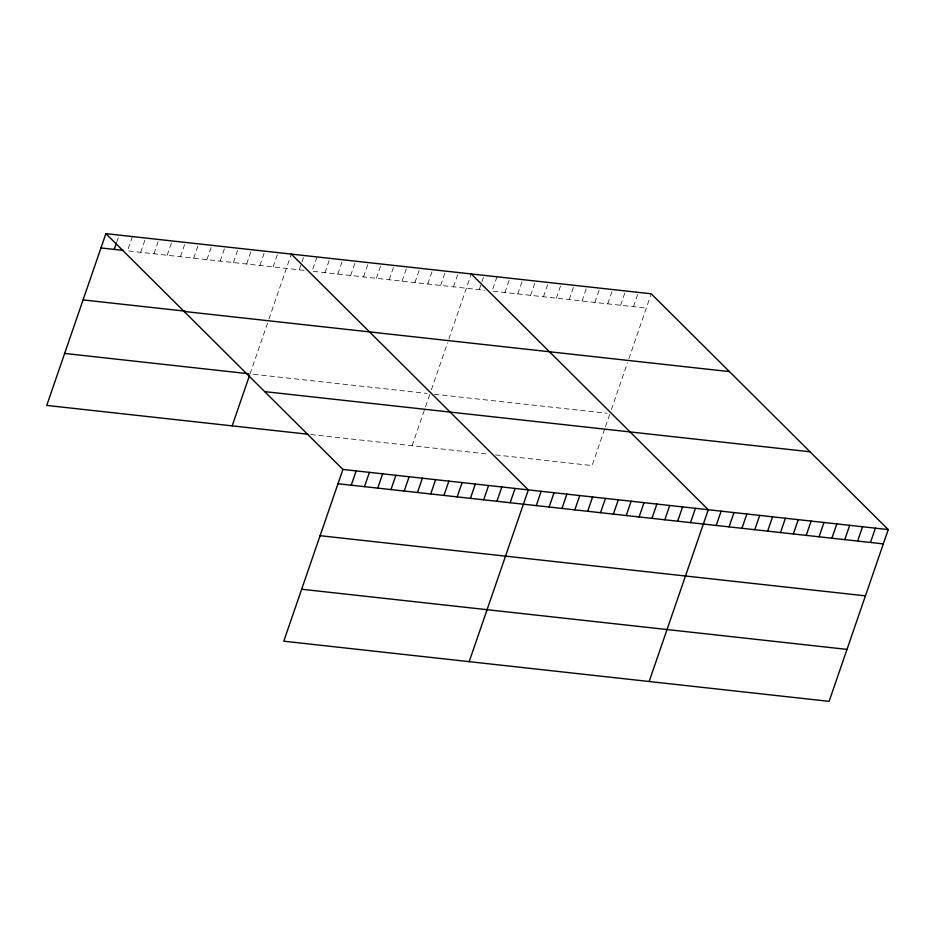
<?xml version="1.0" encoding="UTF-8"?>
<svg xmlns="http://www.w3.org/2000/svg" width="935" height="935" viewBox="0 0 935 935"><rect width="100%" height="100%" fill="white"/><g stroke="black" fill="none" stroke-linecap="round" stroke-linejoin="round"><path stroke-width="0.7" stroke-dasharray="4.67 3.51" d="M116.898 241.604L118.242 237.7M132.384 236.567L127.464 250.86L304.95 270.449M140.706 252.321L145.626 238.028M153.948 253.782L158.868 239.489M167.19 255.243L172.11 240.95M180.432 256.704L185.352 242.41M193.674 258.165L198.606 243.871M206.927 259.626L211.848 245.332M220.169 261.087L225.09 246.793M233.411 262.548L238.331 248.254M246.653 264.009L251.573 249.715M259.895 265.47L264.815 251.176M273.137 266.931L278.069 252.637M267.574 323.042L250.054 373.895L427.155 393.436M268.941 319.057L291.311 254.098M299.235 269.818L301.479 263.319M301.923 262.01L304.167 255.512M317.012 256.938L312.091 271.232L484.914 290.294M324.948 272.646L329.868 258.352M337.804 274.072L342.724 259.766M350.66 275.486L355.58 261.181M363.505 276.9L368.437 262.606M376.361 278.314L381.293 264.021M389.217 279.74L394.138 265.435M402.073 281.154L406.994 266.861M414.93 282.569L419.85 268.275M427.786 283.995L432.706 269.689M440.642 285.409L445.563 271.115M453.487 286.823L458.419 272.529M412.125 445.714L424.654 409.343M425.542 406.737L430.018 393.752M431.397 389.731L447.526 342.888M448.905 338.914L471.263 273.943M479.199 289.663L481.432 283.165M481.887 281.867L484.12 275.369M496.976 276.783L492.055 291.077L646.307 308.094M504.912 292.503L509.832 278.198M517.768 293.917L522.688 279.623M530.612 295.331L535.545 281.038M543.469 296.757L548.389 282.452M556.325 298.171L561.245 283.866M569.181 299.586L574.102 285.292M582.038 301.012L586.958 286.706M594.894 302.426L599.814 288.12M607.738 303.84L612.67 289.546M620.595 305.254L625.515 290.96M633.451 306.68L638.371 292.375M604.606 429.188L592.089 465.56L494.966 454.854M605.506 426.594L609.982 413.597M611.361 409.588L627.49 362.733M628.858 358.759L651.228 293.8M434.308 394.219L607.119 413.282M310.712 434.53L489.25 454.223"/><path stroke-width="1.4" d="M105.889 233.645L342.911 469.44L283.772 641.2L829.111 701.355L888.25 529.584L651.228 293.8L105.889 233.645L46.75 405.416L307.86 434.214M114.21 249.4L116.454 242.901M232.16 425.869L249.61 375.204M351.233 485.195L356.165 470.901M364.475 486.656L369.407 472.362M377.728 488.117L382.649 473.823M390.97 489.578L395.891 475.284M404.212 491.039L409.133 476.745M417.454 492.5L422.375 478.206M430.696 493.96L435.628 479.667M443.938 495.421L448.87 481.128M457.192 496.882L462.112 482.589M470.434 498.343L475.354 484.05M483.675 499.804L488.596 485.51M496.917 501.265L501.838 486.971M510.159 502.726L515.08 488.432M469.183 661.653L528.333 489.893L291.311 254.098M536.258 505.601L541.178 491.307M549.114 507.027L554.034 492.722M561.97 508.441L566.89 494.136M574.826 509.856L579.747 495.562M587.683 511.27L592.603 496.976M600.527 512.696L605.459 498.39M613.383 514.11L618.304 499.816M626.24 515.524L631.16 501.23M639.096 516.95L644.016 502.644M651.952 518.364L656.873 504.07M664.808 519.778L669.729 505.484M677.653 521.204L682.585 506.899M690.509 522.618L695.43 508.324M649.147 681.51L708.286 509.739L471.263 273.943M716.222 525.458L721.142 511.153M729.078 526.872L733.998 512.579M741.934 528.287L746.855 513.993M754.779 529.713L759.711 515.407M767.635 531.127L772.555 516.821M780.491 532.541L785.412 518.247M793.347 533.967L798.268 519.661M806.204 535.381L811.124 521.075M819.06 536.795L823.98 522.501M831.905 538.209L836.837 523.916M844.761 539.635L849.681 525.33M857.617 541.049L862.538 526.756M870.473 542.464L875.394 528.17M100.968 247.939L123.49 250.428M83.075 299.913L185.06 311.156M184.113 311.46L729.44 371.604M64.644 353.442L248.733 373.755M264.698 391.625L810.037 451.78M342.911 469.44L888.25 529.584M337.991 483.734L883.33 543.889M320.097 535.697L865.436 595.852M301.666 589.237L846.993 649.393"/></g></svg>
